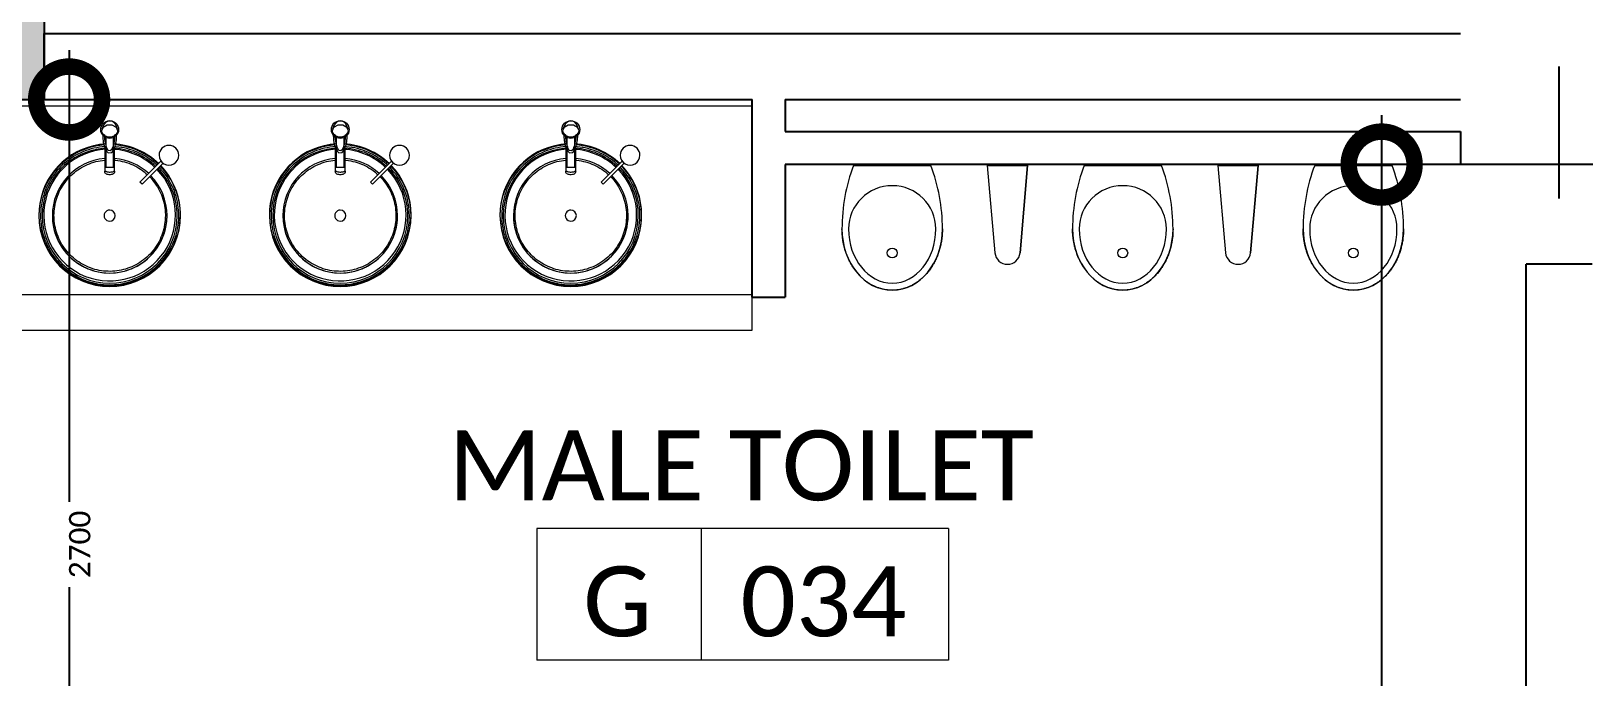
# Model space of a CAD drawing. Header units: metres. Extents: x 22.6 to 101.3, y 9.4 to 67.4.
# Drawn here: x 65.254 to 69.969, y 36.595 to 38.555 of the extents above; entities that cross this region are included whole.
import ezdxf

# ---------------------------------------------------------------- set-up
doc = ezdxf.new("R2010")
doc.units = ezdxf.units.M
doc.linetypes.add('ECG_Line-Ptrn-Sold', pattern=[9144.001000000002, 9144.000000000002, -0.001])
doc.layers.add('00', color=252, linetype='Continuous')
for name, color, linetype, lineweight in [('A-DIM', 7, 'Continuous', 5), ('A-FIXT', 1, 'Continuous', 9), ('A-FURN', 1, 'Continuous', 9), ('A-TEXT', 7, 'ECG_Line-Ptrn-Sold', 13)]:
    doc.layers.add(name, color=color, linetype=linetype, lineweight=lineweight)
doc.styles.add('Calibri', font='calibri.ttf', dxfattribs={"height": 0.2126391096979332})
doc.dimstyles.new('ECG_Dimn-Detl-100', dxfattribs={"dimscale": 0.3048, "dimtxt": 0.25, "dimasz": 1.312335958005249, "dimexe": 0.4921259842519685, "dimexo": 0.0625, "dimgap": 0, "dimtad": 1, "dimdec": 0, "dimlfac": 1000, "dimzin": 0, "dimdsep": 46, "dimtxsty": 'Calibri', "dimblk1": 'DOTSMALL', "dimblk2": 'DOTSMALL', "dimsah": 1, "dimcen": 0.09, "dimdle": 0.4921259842519685, "dimazin": 0, "dimtfac": 1, "dimtdec": 4, "dimtix": 1, "dimtmove": 0, "dimatfit": 3, "dimfxl": 0.4921259842519685, "dimfxlon": 1, "dimtvp": 1, "dimtolj": 1, "dimtzin": 0, "dimarcsym": 2})
doc.dimstyles.new('ECG_Dimn-Detl-100_1', dxfattribs={"dimscale": 0.3048, "dimtxt": 0.25, "dimasz": 1.312335958005249, "dimexe": 0.4921259842519685, "dimexo": 0.0625, "dimgap": 0, "dimtad": 1, "dimdec": 0, "dimlfac": 1000, "dimzin": 0, "dimdsep": 46, "dimtxsty": 'Calibri', "dimblk1": 'DOTSMALL', "dimblk2": 'DOTSMALL', "dimsah": 1, "dimcen": 0.09, "dimdle": 0.4921259842519685, "dimazin": 0, "dimtfac": 1, "dimtdec": 4, "dimtix": 1, "dimtmove": 2, "dimatfit": 3, "dimfxl": 0.4921259842519685, "dimfxlon": 1, "dimtvp": 1, "dimtolj": 1, "dimtzin": 0, "dimarcsym": 2})

# ---------------------------------------------------------------- blocks, each defined once
blk = doc.blocks.new('Urinal _2_ - Urinal _2_-2106171-GROUND FLOOR PLAN')
at = {"layer": 'A-FIXT'}
for p, q in [((0.1174088332648341, 0.002611475412925024), (-0.1174088332648325, 0.00261147541292428)), ((-0.1174088332648325, 0.00261147541292428), (0.1174088332648341, 0.002611475412925018))]:
    blk.add_line(p, q, dxfattribs=at)
blk.add_circle((0, 0.268264751806222), 0.015, dxfattribs=at)
for centre, radius, start, end in [((0.3924339240310579, 0.1949999999999987), 0.5449339240310407, 180.0000000000004, 200.6739359786732), ((0.3924339240310588, 0.1949999999999988), 0.5449339240310414, 180, 200.6739359786728), ((-0.392433924030479, 0.1949999999999931), 0.5449339240304962, 339.3260640213064, 1.323110747488823e-12), ((-0.3924339240304786, 0.1949999999999931), 0.5449339240304958, 339.326064021306, 9.287219669873468e-13)]:
    blk.add_arc(centre, radius, start, end, dxfattribs=at)
for centre, major_axis, ratio, start_param, end_param in [((1.766427004668003e-14, 0.1949999999999963), (0, 0.1861871624625685), 0.8190682858205062, 4.712388980384691, 7.853981633974483), ((1.186077902559646e-14, 0.1949999999999963), (0, 0.165), 0.8030303030303029, 4.712388980384691, 7.853981633974483), ((1.182693942780588e-14, 0.1949999999999963), (0.1325, 0), 0.9877067328131113, 3.141592653589793, 6.283185307179586)]:
    blk.add_ellipse(centre, major_axis=major_axis, ratio=ratio, start_param=start_param, end_param=end_param, dxfattribs=at)
blk.add_open_spline([(-0.1524999999999824, 0.1949999999999954), (-0.1524731734080843, 0.2045525551179899), (-0.1515906849100462, 0.218634631181222), (-0.1487409125496831, 0.2368804620619166), (-0.1457442703831162, 0.2503732145728219), (-0.1418727818853676, 0.2637232760881087), (-0.1372163273787443, 0.2766453358043626), (-0.1318376689581083, 0.2889222786412812), (-0.1256131645505687, 0.3008575174353473), (-0.1186800088544748, 0.3121953509848812), (-0.1111846972758006, 0.3226891541961692), (-0.1029411665329257, 0.3325860214497332), (-0.09408428230445912, 0.3417432209873431), (-0.08483483447770546, 0.3499349983601184), (-0.07501259357145282, 0.3572917616938591), (-0.06469175755584697, 0.3637859119670134), (-0.05483102672740147, 0.3688940344706249), (-0.04544323806158137, 0.3728375760426046), (-0.03651461299882137, 0.3758716833663233), (-0.02745472406006483, 0.3782508203743399), (-0.01839329107278288, 0.3799448628532101), (-0.009263174082325926, 0.380947618731164), (7.6395538749183e-10, 0.3812847181179451), (0.009263171026602596, 0.3809476198186889), (0.01839330176796179, 0.3799448585031112), (0.02745468433526919, 0.378250836687212), (0.03651476120302179, 0.3758716224649365), (0.04544268496977186, 0.3728378033352825), (0.05411095330095742, 0.369196535552995), (0.06257697347041716, 0.3649041809447756), (0.07090741720305155, 0.3599469258665377), (0.07898123503723618, 0.3543927000533568), (0.0866838729678969, 0.3483245431556521), (0.09406251635028325, 0.3416833117833064), (0.101179191859637, 0.3344361134703543), (0.1079296827989863, 0.3266842725087194), (0.1142190410564176, 0.3185418852642482), (0.1200814875520013, 0.3099377430492063), (0.1255708001461488, 0.3008217760025338), (0.1306056478784646, 0.291322852308221), (0.1351162204643748, 0.2815793526061943), (0.1391217337368256, 0.2715126696675857), (0.1426647848984222, 0.2610564942243142), (0.1456909331184112, 0.2503671081966354), (0.1481622585956558, 0.2395716694304688), (0.1500717954439076, 0.2286912408807442), (0.15190915177075, 0.2139412427174838), (0.1524785387264991, 0.2026420440943932), (0.1525000000000177, 0.1949999999999975)], degree=3, knots=[-1, -1, -1, -1, -0.9519230769230769, -0.9278846153846154, -0.9038461538461539, -0.8798076923076923, -0.8557692307692308, -0.8317307692307693, -0.8076923076923077, -0.7836538461538461, -0.7596153846153846, -0.7355769230769231, -0.7115384615384616, -0.6875, -0.6634615384615385, -0.639423076923077, -0.6153846153846154, -0.5961538461538463, -0.576923076923077, -0.5576923076923077, -0.5384615384615385, -0.5192307692307693, -0.5, -0.4807692307692308, -0.4615384615384616, -0.4423076923076923, -0.4230769230769231, -0.4038461538461539, -0.3846153846153846, -0.3653846153846154, -0.3461538461538461, -0.3269230769230769, -0.3076923076923077, -0.2884615384615385, -0.2692307692307693, -0.25, -0.2307692307692308, -0.2115384615384616, -0.1923076923076923, -0.1730769230769231, -0.1538461538461539, -0.1346153846153846, -0.1153846153846154, -0.09615384615384616, -0.07692307692307693, -0.0576923076923077, -0.03846153846153846, 0, 0, 0, 0], dxfattribs=at)
blk = doc.blocks.new('Urinal Screen _1_ - Urinal Screen _1_-2082310-GROUND FLOOR PLAN')
at = {"layer": 'A-FIXT'}
for p, q in [((0.06122043655899886, -8.448588628055874e-05), (-0.06122043655899872, -8.448588628015266e-05)), ((-0.06122043655899872, -8.448588628015266e-05), (-0.0380300440593189, -0.2651518850791901)), ((-0.06122043655899872, -8.448588628015689e-05), (0.06122043655899884, -8.44858862805525e-05)), ((-0.06122043655899872, -8.448588628015655e-05), (-0.03803004405931888, -0.2651518850791904)), ((0.03803004405931902, -0.2651518850791905), (0.06122043655899884, -8.448588628055874e-05)), ((0.06122043655899884, -8.448588628055074e-05), (0.03803004405931903, -0.2651518850791904))]:
    blk.add_line(p, q, dxfattribs=at)
for centre, radius, start, end in [((8.036904475261508e-17, -0.2618246873506086), 0.03817531264939189, 184.9999999999991, 354.9999999999994), ((7.664269937749877e-17, -0.2618246873506086), 0.03817531264939188, 184.9999999999995, 354.9999999999998)]:
    blk.add_arc(centre, radius, start, end, dxfattribs=at)
blk = doc.blocks.new('ECG_Sink with Soap Dispenser - H- HAND RINSE SET-2485049-GROUND FLOOR PLAN')
at = {"layer": 'A-FIXT'}
for p, q in [((0.1109117470175018, 0.3432729530911056), (0.1109117470175018, 0.3382729530910981)), ((0.1112395330064227, 0.3414723850311416), (0.1109117470174298, 0.3432729530910611)), ((0.1109117470175018, 0.3382729530910981), (0.1109117470175018, 0.266853634548604)), ((0.1409117470174298, 0.3432729530910608), (0.1405839610284369, 0.3414723850311412)), ((0.1409117470175037, 0.3382729530910981), (0.1409117470175037, 0.3432729530911056)), ((0.1409117470175037, 0.2668824083737915), (0.1409117470175037, 0.3382729530910981)), ((0.1139117470119175, 0.3289090371359887), (0.1139117470119174, 0.2390958103808844)), ((0.1379117470119172, 0.3289090371359886), (0.1139117470119175, 0.3289090371359887)), ((0.1379117470119171, 0.2390958103808845), (0.1379117470119172, 0.3289090371359886)), ((0.1109117470175018, 0.2468659391849514), (0.1109117470175018, 0.2420808521547701)), ((0.1202220088875589, 0.2765308356771398), (0.1201265945447556, 0.2769300688855854)), ((0.1315489721521166, 0.2766593192270297), (0.1316459634363915, 0.2770539342119105)), ((0.102120333043987, 0.2132386882609348), (0.1075148380215531, 0.2009220232179955)), ((0.1108540622831653, 0.2330057038370106), (0.1108486157797293, 0.2340459281660588)), ((0.1109117470175018, 0.2343601378835165), (0.1109117470175018, 0.2330834791326201)), ((0.1409117470175037, 0.2330838360991022), (0.1409117470175037, 0.2343601378835165)), ((0.1409748782552762, 0.2340459281660588), (0.1409694317518402, 0.2330057038370106)), ((0.1443086560134437, 0.2009220232179955), (0.1497031609910185, 0.2132386882609348))]:
    blk.add_line(p, q, dxfattribs=at)
at = {"layer": 'A-FIXT', "flags": 128}
for points in [[(0.3357706422958641, 0.4759000000000391), (0.335602777563397, 0.4842921174953572), (0.335099451913752, 0.4926708093929165), (0.334261470560611, 0.5010226715730213), (0.3330901740953687, 0.5093343428378314), (0.3315874363425095, 0.5175925262863799), (0.3297556613618763, 0.5257840105868046), (0.3275977796026642, 0.533895691111636), (0.325117243215377, 0.5419145909024519), (0.3223180205290834, 0.549827881430181), (0.3192045897029309, 0.5576229031180686), (0.3157819315620962, 0.5652871855942376), (0.3120555216294769, 0.5728084676417221), (0.3080313213660245, 0.5801747168136867), (0.3037157686337251, 0.5873741486828283), (0.2991157673963296, 0.5943952456939627), (0.2942386766745586, 0.601226775589624), (0.2890922987731632, 0.6078578093792912), (0.2836848667989488, 0.6142777388234567), (0.2780250314895591, 0.6204762934045106), (0.272121847374123, 0.626443556757412), (0.2659847582879391, 0.6321699825337544), (0.2596235822643666, 0.637646409673864), (0.2530484958280708, 0.6428640770625408), (0.2462700177147311, 0.6478146375450322), (0.2392989920433466, 0.6524901712806211), (0.2321465709678987, 0.6568831984127086), (0.2248241968363617, 0.6609866910350326), (0.2173435838853105, 0.6647940844347654), (0.2097166994996831, 0.6682992875946447), (0.2019557450675258, 0.6714966929373739), (0.194073136460342, 0.6743811852964658), (0.1860814841703648, 0.6769481500994874), (0.1779935731364814, 0.6791934807503195), (0.1698223422909962, 0.68111358519893), (0.1615808638601663, 0.6827053916877758), (0.1532823224514032, 0.6839663536660545), (0.1449399939606767, 0.6848944538635883), (0.1365672243339985, 0.6854882075180454), (0.1281774082166526, 0.6857466647502484), (0.119783967524693, 0.6856694120837393), (0.1114003299727537, 0.6852565731063257), (0.1030399075924688, 0.6845088082722879), (0.09471607527620529, 0.6834273138458645), (0.08644214937999817, 0.6820138199874108), (0.07823136642027963, 0.6802705879855812), (0.0700968618982477, 0.6782004066397128), (0.06205164928586803, 0.6758065877983442), (0.05410859920710357, 0.6730929610609535), (0.04628041884763793, 0.6700638676514519), (0.03857963162613282, 0.666724153473133), (0.03101855715941024, 0.6630791613562362), (0.02360929155364697, 0.6591347225105911), (0.01636368805326181, 0.6548971471969158), (0.009293338078222815, 0.650373214631758), (0.002409552680216302, 0.6455701621421477), (-0.004276655552582679, 0.6404956735874864), (-0.01075459011330806, 0.6351578670669522), (-0.01701388768856218, 0.6295652819323103), (-0.02304453473744936, 0.623726865126756), (-0.02883688351118305, 0.6176519568717155), (-0.03438166748735562, 0.6113502757244836), (-0.03967001619442397, 0.6048319030306084), (-0.04469346940257069, 0.5981072667958928), (-0.04944399065829571, 0.591187125003805), (-0.05391398014095117, 0.5840825484049768), (-0.05809628682093967, 0.576804902806418), (-0.06198421989974638, 0.5693658308885926), (-0.06557155951381204, 0.5617772335796614), (-0.0688525666850163, 0.554051251016504), (-0.07182199250181438, 0.5462002431230986), (-0.07447508651632591, 0.538236769837281), (-0.07680760434408693, 0.5301735710175302), (-0.07881581445416395, 0.522023546061893), (-0.08049650413876662, 0.513799733271725), (-0.08184698465293343, 0.5055152889931563), (-0.08286509551593135, 0.4971834665698026), (-0.08354920796755105, 0.4888175951401572), (-0.08389822757382306, 0.4804310583139011), (-0.08394714826085858, 0.4759000000000477)], [(-0.04314993230852356, 0.4759000000000477), (-0.04301470099734584, 0.4826606639927569), (-0.04260922340506316, 0.4894105123652948), (-0.04193414820933397, 0.4961387468001304), (-0.04099055538644816, 0.5028346035574559), (-0.03977995448364286, 0.5094873706948275), (-0.03830428220411816, 0.5160864052040223), (-0.03656589930872035, 0.5226211500375219), (-0.03456758683925657, 0.5290811509976181), (-0.03231254166938359, 0.5354560734608109), (-0.02980437139033031, 0.5417357189111014), (-0.02704708853947589, 0.5479100412553259), (-0.02404510418122595, 0.5539691628948705), (-0.02080322085013218, 0.559903390527648), (-0.01732662486797594, 0.5657032306553529), (-0.01362087804670182, 0.5713594047710016), (-0.009691908790697585, 0.576862864202616), (-0.005546002612628104, 0.5822048045890947), (-0.001189792077983134, 0.5873766799653777), (0.00336975380566912, 0.5923702164341462), (0.008125340737561442, 0.5971774254022624), (0.01306936079308496, 0.6017906163608795), (0.01819390459479119, 0.6062024091885536), (0.0234907739657984, 0.6104057459579005), (0.02895149504506246, 0.6143939022267284), (0.03456733184371249, 0.6181604977957864), (0.04032930022087183, 0.6216995069156617), (0.04622818225630226, 0.6250052679267141), (0.0522545409970965, 0.6280724923164976), (0.05839873555482109, 0.630896273180322), (0.0646509365288709, 0.6334720930711565), (0.07100114173143245, 0.6357958312266668), (0.07743919218881222, 0.6378637701615033), (0.08395478839366095, 0.6396726016145104), (0.09053750678196651, 0.6412194318412275), (0.09717681640854064, 0.6425017862432665), (0.1038620957943004, 0.6435176133271353), (0.1105826499183508, 0.6442652879861926), (0.1173277273277267, 0.6447436141004894), (0.1240865373374384, 0.644951826450274), (0.1308482672932791, 0.6448895919402029), (0.1376020998697524, 0.644557010132216), (0.1443372303754675, 0.6439546130862682), (0.1510428840383749, 0.6430833645091181), (0.1577083332430708, 0.6419446582126278), (0.1643229146927082, 0.6405403158839759), (0.1708760464680171, 0.6388725841712971), (0.1773572449560701, 0.6369441310895866), (0.1837561416218843, 0.6347580417523834), (0.1900624995958145, 0.6323178134362707), (0.1962662300503767, 0.6296273499860214), (0.2023574083402437, 0.62669095556921), (0.2083262898795296, 0.623513327790511), (0.2141633257310731, 0.6200995501765243), (0.2198591778826705, 0.6164550840431646), (0.225404734185937, 0.6125857597588302), (0.2307911229337696, 0.6084977674169493), (0.2360097270532088, 0.6041976469332291), (0.2410521978909091, 0.5996922775831155), (0.2459104685691962, 0.5949888669964751), (0.2505767668913656, 0.5900949396269147), (0.2550436277755266, 0.5850183247142317), (0.2593039051971284, 0.5797671437593573), (0.263350783621126, 0.5743497975315979), (0.2671777889053261, 0.5687749526292829), (0.2707787986576471, 0.5630515276150461), (0.2741480520306616, 0.5571886787479512), (0.2772801589377217, 0.5511957853355222), (0.2801701086759175, 0.5450824347287909), (0.2828132779421517, 0.5388584069846374), (0.2852054382294434, 0.5325336592197099), (0.287342762591642, 0.5261183096812424), (0.2892218317657069, 0.5196226215599498), (0.2908396396417889, 0.5130569865711536), (0.2921935980724252, 0.5064319083302518), (0.2932815410129381, 0.4997579855491411), (0.294101727986714, 0.4930458950805887), (0.2946528468695491, 0.4863063748375015), (0.294934015988809, 0.4795502066145734), (0.2949734263435204, 0.4759000000000391)], [(-0.08394714826085858, 0.4759000000000477), (-0.08377928352839152, 0.4675078825047209), (-0.08327595787874646, 0.4591291906071616), (-0.08243797652560547, 0.4507773284270569), (-0.08126668006036317, 0.4424656571622467), (-0.07976394230750396, 0.4342074737136983), (-0.07793216732686208, 0.4260159894132736), (-0.07577428556765868, 0.4179043088884422), (-0.0732937491803715, 0.4098854090976263), (-0.07049452649406925, 0.4019721185698972), (-0.06738109566793407, 0.3941770968820182), (-0.06395843752709934, 0.3865128144058405), (-0.06023202759448007, 0.378991532358356), (-0.05620782733101894, 0.3716252831864001), (-0.05189227459871959, 0.3644258513172499), (-0.0472922733613327, 0.3574047543061154), (-0.04241518263955311, 0.3505732244104542), (-0.0372688047381577, 0.343942190620787), (-0.03186137276395191, 0.3375222611766214), (-0.0262015374545623, 0.3313237065955676), (-0.02383384243486239, 0.3289303101766898)], [(0.005299308952487059, 0.3574547875310994), (0.001246727143639919, 0.3617050603731635), (-0.003220133740512438, 0.3667816752858465), (-0.007480411162122914, 0.3720328562407295), (-0.01152728958612051, 0.3774502024684803), (-0.0153542948703119, 0.3830250473707953), (-0.01895530462264164, 0.3887484723850408), (-0.0223245579956561, 0.3946113212521357), (-0.0254566649027249, 0.4006042146645561), (-0.02834661464091194, 0.4067175652712872), (-0.03098978390713746, 0.4129415930154495), (-0.03338194419443785, 0.4192663407803683), (-0.03551926855664517, 0.4256816903188357), (-0.03739833773070141, 0.4321773784401284), (-0.03901614560678338, 0.4387430134289246), (-0.04037010403741965, 0.4453680916698264), (-0.0414580469779326, 0.452042014450937), (-0.04227823395169988, 0.4587541049194894), (-0.04282935283454363, 0.4654936251625767), (-0.04311052195380349, 0.4722497933855048), (-0.04314993230852356, 0.4759000000000477)], [(0.1408890103293849, 0.2665850926662199), (0.1487835864425367, 0.2672911917277903), (0.1571074187588002, 0.2683726861542136), (0.1653813446550073, 0.2697861800126674), (0.1735921276147259, 0.271529412014497), (0.1817266321367491, 0.2735995933603653), (0.1897718447491375, 0.275993412201734), (0.1977148948279019, 0.2787070389391247), (0.2055430751873676, 0.2817361323486263), (0.2132438624088727, 0.2850758465269452), (0.2208049368755953, 0.2887208386438506), (0.2282142024813585, 0.2926652774894957), (0.2354598059817437, 0.2969028528031624), (0.2425301559567827, 0.3014267853683288), (0.2494139413547892, 0.3062298378579305), (0.2561001495875882, 0.3113043264125918), (0.2625780841483136, 0.316642132933126), (0.268837381723559, 0.3222347180677679), (0.2748680287724635, 0.3280731348733221), (0.2806603775461972, 0.3341480431283713), (0.2862051615223611, 0.3404497242755945), (0.2914935102294208, 0.3469680969694698), (0.2965169634375762, 0.3536927332041854), (0.3012674846932926, 0.3606128749962819), (0.3057374741759567, 0.3677174515951014), (0.3099197808559452, 0.3749950971936688), (0.3138077139347432, 0.3824341691114856), (0.3173950535488089, 0.3900227664204168), (0.3206760607200218, 0.3977487489835742), (0.3236454865368199, 0.4055997568769796), (0.3262985805513228, 0.4135632301627972), (0.3286310983790924, 0.421626428982548), (0.3306393084891608, 0.4297764539381851), (0.3323199981737721, 0.4380002667283618), (0.3336704786879389, 0.4462847110069219), (0.3346885895509282, 0.4546165334302755), (0.3353727020025566, 0.462982404859921), (0.3357217216088199, 0.4713689416861771), (0.3357706422958641, 0.4759000000000391)], [(0.2949734263435204, 0.4759000000000391), (0.2948381950323514, 0.4691393360073213), (0.2944327174400687, 0.462389487634792), (0.2937576422443395, 0.4556612531999478), (0.2928140494214537, 0.4489653964426222), (0.2916034485186484, 0.4423126293052507), (0.2901277762391237, 0.4357135947960646), (0.2883893933437259, 0.4291788499625563), (0.2863910808742621, 0.42271884900246), (0.2841360357043805, 0.4163439265392673), (0.2816278654253271, 0.4100642810889768), (0.27887058257449, 0.4038899587447523), (0.2758685982162228, 0.3978308371052076), (0.2726267148851377, 0.3918966094724301), (0.2691501189029901, 0.386096769344734), (0.2654443720817073, 0.3804405952290766), (0.2615154028257031, 0.3749371357974708), (0.2573694966476336, 0.3695951954109921), (0.2530132861129886, 0.3644233200347005), (0.2484537402293364, 0.3594297835659406), (0.2436981532974354, 0.3546225745978158), (0.2387541332419292, 0.3500093836391987), (0.2336295894402143, 0.3455975908115245), (0.2283327200691985, 0.3413942540421777), (0.2228719989899517, 0.3374060977733497), (0.217256162191293, 0.3336395022042918), (0.211494193814125, 0.3301004930844165), (0.2055953117786946, 0.3267947320733727), (0.199568953037909, 0.3237275076835806), (0.1934247584801844, 0.3209037268197648), (0.1871725575061346, 0.3183279069289217), (0.1808223523035731, 0.3160041687734114), (0.1743843018461933, 0.3139362298385749), (0.1678687056413446, 0.3121273983855677), (0.161285987253039, 0.3105805681588506), (0.1546466776264649, 0.3092982137568117), (0.1479613982407051, 0.3082823866729428), (0.1412408441166547, 0.3075347120138855)], [(0.1110809037497975, 0.3075238785822567), (0.107486263659538, 0.3078453869138186), (0.1007806099966306, 0.3087166354909601), (0.09411516079193469, 0.3098553417874503), (0.08750057934229734, 0.3112596841161023), (0.08094744756698842, 0.312927415828781), (0.07446624907892672, 0.3148558689104916), (0.06806735241312117, 0.3170419582476948), (0.06176099443919097, 0.3194821865638074), (0.05555726398462019, 0.3221726500140567), (0.04946608569476178, 0.3251090444308682), (0.04349720415547595, 0.3282866722095671), (0.03766016830393237, 0.3317004498235625), (0.03196431615233503, 0.3353449159569136), (0.02641875984906849, 0.339214240241248), (0.02103237110124456, 0.3433022325831289), (0.0158137669817967, 0.3476023530668491), (0.01077129614409639, 0.3521077224169627)], [(0.1109117470174298, 0.3432729530910611), (0.1112395330064228, 0.3450735211509807), (0.1122085651527908, 0.3467953957465976), (0.1137764921018057, 0.3483633226956124), (0.115874787922047, 0.3497087760666049), (0.1184117470174299, 0.350772953091061), (0.1212764921018057, 0.3515093441265243), (0.1243438200684151, 0.3518857653511488), (0.1274796739664447, 0.3518857653511487), (0.1305470019330541, 0.3515093441265242), (0.1334117470174299, 0.3507729530910609), (0.1359487061128128, 0.3497087760666047), (0.1380470019330541, 0.3483633226956122), (0.1396149288820689, 0.3467953957465973), (0.1405839610284369, 0.3450735211509804), (0.1409117470174298, 0.3432729530910609)], [(-0.01788151622727232, 0.3231013287836513), (-0.01416126425292491, 0.3196300174663238), (-0.0078000882293524, 0.3141535903262229), (-0.001225001793056595, 0.3089359229375374), (0.005553476320274399, 0.3039853624550459), (0.01252450199165892, 0.2993098287194657), (0.01967692306710683, 0.2949168015873695), (0.02699929719863515, 0.2908133089650456), (0.03447991014969505, 0.2870059155653127), (0.04210679453532239, 0.2835007124054334), (0.04986774896747977, 0.2803033070627043), (0.05775035757466349, 0.2774188147036123), (0.06574200986463206, 0.2748518499005908), (0.0738299208985241, 0.2726065192497586), (0.08200115174400927, 0.2706864148011482), (0.09024263017483058, 0.2690946083123024), (0.09854117158361093, 0.2678336463340237), (0.1068835000743201, 0.2669055461364899), (0.1109117470175018, 0.2666198836316973)], [(0.1371816558103775, 0.278619848012946), (0.1300924441004133, 0.2851716982283137), (0.1198373116728577, 0.2843504372215511), (0.1146957146676258, 0.27875465419858)], [(0.1147081728851771, 0.2787761020625816), (0.1127842201788893, 0.2743244360722968), (0.1110629366912856, 0.2698071171331787), (0.1095472288058786, 0.2652314480574861), (0.1082396643322665, 0.2606048466632684), (0.107142465205356, 0.2559348325653626), (0.1062575009196703, 0.2512290132475204), (0.105586282814557, 0.2464950694666253), (0.1051299593197516, 0.2417407400644405), (0.1048893122584777, 0.2369738062859613), (0.104848615779722, 0.2340459281660588)], [(0.1413098829045135, 0.2329481225132174), (0.1313865078297068, 0.2363307284493444), (0.1204866498824065, 0.2363387156599525), (0.1105136111303447, 0.2329481225132176)], [(0.1108486157797293, 0.2340459281660588), (0.1109505411061627, 0.2385450489104348), (0.1112561665044289, 0.243037155455247), (0.1117650401534332, 0.2475152409571425), (0.1124764087715921, 0.2519723133968556), (0.1133892172926052, 0.2564014032635362), (0.1145021084997236, 0.2607955715478769), (0.1158134226992957, 0.2651479181183679), (0.1173211975288051, 0.2694515905333921), (0.1190231680023077, 0.2736997933184165), (0.1201625452747697, 0.2762761376956938)], [(0.1167155466764094, 0.2791438574560036), (0.1160445004376919, 0.2792431572499864), (0.115467880609378, 0.2792255342417132), (0.1150251211509798, 0.2790920272609139), (0.1147466375334325, 0.2788516241480344), (0.1146516230778352, 0.2785206971060071)], [(0.1146516230778352, 0.2785206971060071), (0.1147466375334325, 0.2781218871613466), (0.1150251211509797, 0.2776825169420565), (0.1154678806093779, 0.2772326581311889), (0.1160445004376918, 0.2768030131148576), (0.1167155466764093, 0.2764227850986933), (0.1174353590799041, 0.2761177051907337), (0.1181551831028226, 0.2759083581353853), (0.118826383176336, 0.2758089006911296), (0.1194035201953778, 0.2758262019918553), (0.1198471828367192, 0.2759593755761938)], [(0.1201866478358173, 0.2763199168418178), (0.124271539857404, 0.27966613214031), (0.1300614979591709, 0.2784629753316111), (0.1315946140996694, 0.2764323917453293)], [(0.1316041420531958, 0.2763998666344373), (0.1334296850650107, 0.2721909035470196), (0.1350626490795355, 0.2679221344777439), (0.1365005746372459, 0.263600313136916), (0.1377413046979893, 0.2592322564180766), (0.1387829848952083, 0.2548248348176771), (0.1396240634844647, 0.2503849633257755), (0.1402632910920417, 0.2459195927739635), (0.1406997203641116, 0.241435701602994), (0.1409327056074585, 0.236940287989497), (0.1409748782552762, 0.2340459281660588)], [(0.1372271314419296, 0.278392852065209), (0.1371301617376815, 0.2779982660790778), (0.1368459966232261, 0.2775715538622203), (0.1363943301646315, 0.2771419824142591), (0.1358062740944999, 0.2767388763938379), (0.1351220442425509, 0.2763895892216846), (0.1343881349549543, 0.2761177051907333), (0.1336542249242139, 0.2759415584843022), (0.1329699854561296, 0.2758730981473711), (0.1323818982609713, 0.2759171091297466), (0.1319301798406076, 0.276070819064179)], [(0.1351220442425509, 0.2791106795293448), (0.1358062740945, 0.2791791280390731), (0.1363943301646316, 0.2791350920323049), (0.1368459966232261, 0.2789813542407659), (0.1371301617376815, 0.2787282058110658), (0.1372271314419296, 0.278392852065209)], [(0.1469748782552749, 0.2340459281660588), (0.1468667988050367, 0.2388167318365666), (0.1465427458361244, 0.2435797198050654), (0.146003274878529, 0.2483270927379752), (0.1452493097783753, 0.2530510838890861), (0.1442821396907394, 0.2577439750260045), (0.1431034149635752, 0.2623981119343498), (0.1417151419999257, 0.2670059193875524), (0.1401196772008148, 0.2715599154921576), (0.1383197201017412, 0.276052725342624), (0.1371725806854713, 0.2786509705347311)], [(0.106553219781486, 0.2301574739540231), (0.102421809373387, 0.2249287067603135), (0.100911747017429, 0.2187676423391343)], [(0.100911747017429, 0.2187676423391343), (0.1056863221580552, 0.2081875077978697), (0.1181863221580551, 0.2016486250458213), (0.1336371718768025, 0.2016486250458212), (0.1461371718768026, 0.2081875077978693), (0.150911747017429, 0.2187676423391337)], [(0.104848615779722, 0.2340459281660588), (0.1049566952299601, 0.2292751244955509), (0.1050113763935197, 0.2281919604082818)], [(0.150911747017429, 0.2187676423391338), (0.1493895904505069, 0.2249525583314663), (0.1452702742533722, 0.2301574739540228)], [(0.1468121176414859, 0.2281919604082818), (0.146969297974347, 0.2329616741089269), (0.1469748782552749, 0.2340459281660588)]]:
    blk.add_lwpolyline(points, dxfattribs=at)
at = {"layer": 'A-FIXT'}
blk.add_circle((0.1259117470119172, 0.2149090371359887), 0.02699999999999999, dxfattribs=at)
for centre, radius, start, end in [((0.12591174701743, 0.4758999999999986), 0.2150000000000002, 359.9999999999991, 179.9999999999989), ((0.125911747016691, 0.4732090371360477), 0.2150000000000002, 273.1995666537768, 223.8806055843477), ((0.12591174701743, 0.4758999999999983), 0.2050000000000002, 359.9999999999991, 179.9999999999988), ((0.126067997016691, 0.4739902871360476), 0.2000000000000003, 273.3949706981916, 223.7966390874988), ((0.12591174701743, 0.4758999999999983), 0.1740616793260247, 359.9999999999991, 179.9999999999992), ((0.12591174701743, 0.4758999999999986), 0.1740616793260241, 2.162777183395192e-13, 180.0000000000001), ((0.12591174701743, 0.4758999999999986), 0.2150000000000002, 179.9999999999996, 224.483291871167), ((0.12591174701743, 0.4758999999999983), 0.2050000000000001, 179.9999999999992, 224.4677034055465), ((0.12591174701743, 0.4758999999999983), 0.1740616793260247, 179.9999999999996, 224.3903711598145), ((0.12591174701743, 0.4758999999999986), 0.1740616793260245, 179.9999999999999, 224.3903711598152), ((0.1259201632932669, 0.475802784468097), 0.01680563894266027, 89.99999999999972, 269.9999999999994), ((0.1259201632932669, 0.475802784468097), 0.01680563894265998, 269.9999999999992, 89.99999999999977), ((0.12591174701743, 0.4758999999999983), 0.205, 274.1929717546315, 359.9999999999987), ((0.12591174701743, 0.4758999999999983), 0.1740616793260246, 274.9943976584981, 359.9999999999991), ((0.12591174701743, 0.4758999999999986), 0.1740616793260242, 274.9943976584976, 359.9999999999995), ((0.12591174701743, 0.4758999999999986), 0.215, 274.3633122563529, 359.9999999999991), ((0.12591174701743, 0.4758999999999983), 0.1740616793260244, 227.0756789270958, 265.0557455046805), ((0.12591174701743, 0.4758999999999986), 0.1740616793260243, 227.0756789270965, 265.0557455046811), ((0.125911747016691, 0.4732090371360477), 0.2150000000000001, 226.2792110466587, 266.8004333436746), ((0.12591174701743, 0.4758999999999986), 0.2149999999999998, 226.7205196361388, 265.7381384066767), ((0.12591174701743, 0.4758999999999983), 0.2049999999999999, 226.7935965425272, 265.8367297754407), ((0.126536747016691, 0.4744590371360476), 0.2000000000000001, 226.3751696587582, 266.3807975853472), ((0.125911747017429, 0.2087676423391341), 0.02, 194.9661285106338, 346.6222710303052)]:
    blk.add_arc(centre, radius, start, end, dxfattribs=at)
for points, knots in [([(0.1409117470174298, 0.3382729530910609), (0.1409117470174298, 0.3386615527624664), (0.1406916098289923, 0.3394166345768483), (0.1397155112430037, 0.3405169460903876), (0.1381359184914057, 0.3415143609626575), (0.1353184623557954, 0.3426575211635844), (0.130684838033004, 0.3436344856296781), (0.1245636124870827, 0.3438690987147847), (0.1189475081418448, 0.3432611091821705), (0.1152520593101376, 0.3422247831288587), (0.1133257084930586, 0.3412858619330007), (0.1124398236963697, 0.3406959596588055), (0.1117045964842395, 0.3400868803098813), (0.1110801224595731, 0.3392749508368751), (0.1109117470174298, 0.3386129778035409), (0.1109117470174298, 0.3382729530910611)], [0, 0, 0, 0, 0.06666666666666667, 0.1333333333333333, 0.2, 0.2666666666666667, 0.4, 0.5333333333333333, 0.6499999999999999, 0.7666666666666666, 0.825, 0.8541666666666666, 0.8833333333333333, 0.9416666666666667, 1, 1, 1, 1]), ([(0.1105136111303447, 0.2329481225132176), (0.1104473842903068, 0.2326620406461934), (0.1103257771838266, 0.2322412250519735), (0.1101513937620463, 0.2317598730408817), (0.110040459030413, 0.2314890117450545), (0.109949038157195, 0.2312902488985396), (0.1098511295516659, 0.2310933781281872), (0.1097474437555306, 0.2308981731175614), (0.1096353071260663, 0.2307078726367423), (0.1095118873420858, 0.230527654323909), (0.1093783709806864, 0.2303514752583253), (0.1092363604993529, 0.2301782721226822), (0.1090827834985411, 0.230017068493394), (0.1089170221127788, 0.2298789169069508), (0.1087333151973329, 0.2297566671658179), (0.1085345123382168, 0.2296454211838978), (0.1083269384027583, 0.22955892204977), (0.1081203017170276, 0.2295073493496478), (0.1079073014908097, 0.2294964955045339), (0.1076087979436278, 0.2295244571305565), (0.1072498093532027, 0.2296261003822411), (0.1068827973810507, 0.2298330857404345), (0.1066584575452898, 0.2300386839105948), (0.106553219781486, 0.230157473954023)], [0, 0, 0, 0, 0.1428571428571428, 0.2142857142857143, 0.25, 0.2857142857142857, 0.3214285714285714, 0.3571428571428571, 0.3928571428571428, 0.4285714285714285, 0.4642857142857143, 0.5, 0.5357142857142857, 0.5714285714285714, 0.6071428571428571, 0.6428571428571428, 0.6785714285714286, 0.7142857142857143, 0.75, 0.7857142857142857, 0.8571428571428571, 0.9285714285714286, 1, 1, 1, 1]), ([(0.1452702742533722, 0.2301574739540228), (0.1451644984483539, 0.2300381904976509), (0.1449391285223122, 0.2298319084138236), (0.1445708908769878, 0.2296245938420742), (0.1442106933962833, 0.2295237869925029), (0.1439114645831611, 0.2294967612608041), (0.1436982367986166, 0.2295081607861473), (0.1434918933446152, 0.2295601108998078), (0.1432848905675724, 0.2296472275449349), (0.1431035072852622, 0.2297489498534403), (0.1429489347025919, 0.2298514231903367), (0.1427779266889308, 0.2299800507122184), (0.1426091906409006, 0.2301511575888583), (0.1424441091809427, 0.2303526906219442), (0.1423110332951177, 0.2305284993097788), (0.1421879361187336, 0.2307083284886475), (0.1420760604069039, 0.2308981473621993), (0.1419725488667815, 0.2310929596311278), (0.1418747471400672, 0.231289622090147), (0.141783289178231, 0.231488544660845), (0.1416721251139696, 0.231759953592605), (0.1414973717956015, 0.2322421442225429), (0.1413759422582165, 0.2326625006786337), (0.1413098829045135, 0.2329481225132174)], [0, 0, 0, 0, 0.07142857142857142, 0.1428571428571428, 0.2142857142857143, 0.25, 0.2857142857142857, 0.3214285714285714, 0.3571428571428571, 0.3928571428571428, 0.4196428571428571, 0.4464285714285714, 0.5, 0.5357142857142857, 0.5714285714285714, 0.6071428571428571, 0.6428571428571428, 0.6785714285714286, 0.7142857142857143, 0.75, 0.7857142857142857, 0.8571428571428571, 1, 1, 1, 1])]:
    blk.add_open_spline(points, degree=3, knots=knots, dxfattribs=at)
blk = doc.blocks.new('Soap Dispenser1 - G-Soap Dispenser 2-2485012-GROUND FLOOR PLAN')
at = {"layer": 'A-FURN'}
for p, q in [((0.02769135933355988, 0.3784296701668517), (-0.03618825722889785, 0.3145500536070188)), ((0.02769135933348674, 0.3784296701668035), (0.03405532036403497, 0.3720657091359939)), ((-0.02982429619834466, 0.3081860925762058), (0.03405532036410441, 0.3720657091360386))]:
    blk.add_line(p, q, dxfattribs=at)
for radius, start, end in [(0.03000000000000002, 359.9999999999996, 179.9999999999999), (0.03000000000000005, 179.9999999999998, 359.9999999999989)]:
    blk.add_arc((-0.05397947389530607, 0.2903948759108588), radius, start, end, dxfattribs=at)
blk.add_open_spline([(-0.0344199487723926, 0.3131418948242495), (-0.03459211969174031, 0.3132899747433166), (-0.03496031027904261, 0.313598823650583), (-0.03545912973996553, 0.3139983219179732), (-0.03601263613739227, 0.3144227577406716), (-0.03618218581411515, 0.3145455817766186), (-0.03618825722896104, 0.3145500536069795)], degree=3, knots=[0.6666666666666667, 0.6666666666666667, 0.6666666666666667, 0.6666666666666667, 0.7222222222222222, 0.7916666666666667, 0.8611111111111112, 1, 1, 1, 1], dxfattribs=at)
blk.add_open_spline([(-0.02982429619841915, 0.3081860925761635), (-0.02982612976519272, 0.3081885820141861), (-0.0298555055755375, 0.3082285205052394), (-0.02997362240391991, 0.3083877346456017), (-0.03017934368289623, 0.308659754963961), (-0.03045626933452483, 0.3090159611873687), (-0.03080930579614458, 0.3094544083065871), (-0.03108577228216257, 0.3097838104307797), (-0.0312338787772234, 0.3099560083608028)], degree=3, dxfattribs=at)
blk = doc.blocks.new('ECG_Counter Top-02 - 600mm x 2400mm Long-2636037-GROUND FLOOR PLAN')
at = {"layer": 'A-FURN'}
for p, q in [((2.126754192609036, 0.8499999999989765), (-1.116110303800327, 0.8499999999989765)), ((-1.116110303800327, 0.8499999999989765), (-1.116110303800327, 0.1499999999999943)), ((2.126754192609036, 0.1499999999999944), (2.126754192609036, 0.8499999999989765)), ((2.126754192609033, 0.7415999999999933), (-1.116110303800322, 0.7415999999999933)), ((-1.116110303800322, 0.7415999999999933), (-1.116110303800322, 0.1500000000000154)), ((2.126754192609033, 0.1500000000000154), (2.126754192609033, 0.7415999999999933)), ((2.126754192609036, 0.1690499999997921), (-1.116110303800327, 0.1690499999997921))]:
    blk.add_line(p, q, dxfattribs=at)
blk = doc.blocks.new('ECG_G-Tag-Room - ECG_G-Tag-Room-Engl-1568319-GROUND FLOOR PLAN')
at = {"layer": 'A-TEXT'}
for p, q in [((-0.006249999999999996, 0), (-0.006249999999999996, -0.004)), ((0.00625, 0), (-0.006249999999999996, 0)), ((-0.001249999999999994, -0.004), (-0.001249999999999987, 0)), ((0.00625, 0), (0.00625, -0.004)), ((0.006250000000000001, -0.004), (-0.006249999999999996, -0.004))]:
    blk.add_line(p, q, dxfattribs=at)
blk = doc.blocks.new('_DotSmall')
at = {"color": 0, "linetype": 'ByBlock', "const_width": 0.5}
blk.add_lwpolyline([(-0.0625, 0, 1), (0.0625, 0, 1)], format="xyb", close=True, dxfattribs=at)

msp = doc.modelspace()

# ---------------------------------------------------------------- hatches: boundary and pattern name
at = {"layer": '00'}
msp.add_hatch(color=252, dxfattribs=at).paths.add_polyline_path([(64.19393060839778, 38.34732717912517), (65.29393060839773, 38.34732717912517), (65.29393060839773, 38.64732717912517), (65.19393060839776, 38.64732717912517), (65.19393060839776, 38.49732717912518), (61.59393060839781, 38.49732717912518), (61.59393060839781, 38.64732717912517), (61.49393060839777, 38.64732717912517), (61.49393060839777, 38.34732717912517), (63.89393060839777, 38.34732717912517)], flags=0)

# ---------------------------------------------------------------- linework, layer by layer
at = {"layer": '00', "color": 252}
for p, q in [((65.29393060839769, 42.34732717912514), (65.29393060839769, 38.34732717912512)), ((65.29393060839769, 38.54732717912513), (69.59393060839771, 38.54732717912512)), ((65.29393060839769, 38.34732717912513), (65.29393060839769, 38.54732717912513)), ((69.89393060839936, 38.04732717912512), (69.89393060839936, 38.44732717912512)), ((64.19393060839771, 38.34732717912512), (67.44393060839771, 38.34732717912513)), ((67.44393060839771, 37.74732717912512), (67.44393060839771, 38.34732717912513)), ((67.54393060839772, 38.34732717912512), (69.59393060839771, 38.34732717912512)), ((67.54393060839772, 38.34732717912512), (67.54393060839772, 38.24993865453804)), ((67.54393060839772, 38.24993865453804), (69.59393060839771, 38.24993865453804)), ((69.59393060839771, 38.24993865453804), (69.59393060839771, 38.14993865453804)), ((67.54393060839772, 38.14993865453805), (67.54393060839772, 37.74732717912512)), ((69.59393060839771, 38.14993865453804), (67.54393060839772, 38.14993865453805)), ((69.79393060839772, 33.89732717912518), (69.79393060839773, 37.84732717912512)), ((69.99393060839772, 37.84732717912512), (69.79393060839773, 37.84732717912512)), ((67.44393060839771, 37.74732717912512), (67.54393060839772, 37.74732717912512))]:
    msp.add_line(p, q, dxfattribs=at)

# ---------------------------------------------------------------- block references
at = {"layer": '00', "color": 252, "rotation": 180}
for name, p in [('ECG_Counter Top-02 - 600mm x 2400mm Long-2636037-GROUND FLOOR PLAN', (66.32773762352197, 38.4973271791251)), ('ECG_Sink with Soap Dispenser - H- HAND RINSE SET-2485049-GROUND FLOOR PLAN', (65.6189306083977, 38.47091049272569)), ('ECG_Sink with Soap Dispenser - H- HAND RINSE SET-2485049-GROUND FLOOR PLAN', (66.31893060839771, 38.47091049272568)), ('ECG_Sink with Soap Dispenser - H- HAND RINSE SET-2485049-GROUND FLOOR PLAN', (67.0189306083977, 38.47091049272568)), ('Soap Dispenser1 - G-Soap Dispenser 2-2485012-GROUND FLOOR PLAN', (65.61893060839772, 38.46841151497807)), ('Soap Dispenser1 - G-Soap Dispenser 2-2485012-GROUND FLOOR PLAN', (66.31893060839771, 38.46841151497806)), ('Soap Dispenser1 - G-Soap Dispenser 2-2485012-GROUND FLOOR PLAN', (67.01893060839771, 38.46841151497806)), ('Urinal _2_ - Urinal _2_-2106171-GROUND FLOOR PLAN', (67.86881364248812, 38.14993865453804)), ('Urinal _2_ - Urinal _2_-2106171-GROUND FLOOR PLAN', (68.56881364248811, 38.14993865453804)), ('Urinal _2_ - Urinal _2_-2106171-GROUND FLOOR PLAN', (69.26881364248811, 38.14993865453804))]:
    msp.add_blockref(name, p, dxfattribs=at)
at = {"layer": '00', "color": 252}
for p in [(68.21881364248812, 38.14732717912511), (68.91881364248812, 38.14732717912511)]:
    msp.add_blockref('Urinal Screen _1_ - Urinal Screen _1_-2082310-GROUND FLOOR PLAN', p, dxfattribs=at)
at = {"layer": '00', "color": 252, "xscale": 99.99999999999993, "yscale": 99.99999999999993, "zscale": 99.99999999999993}
msp.add_blockref('ECG_G-Tag-Room - ECG_G-Tag-Room-Engl-1568319-GROUND FLOOR PLAN', (67.41519055104438, 37.04593203254201), dxfattribs=at)

# ---------------------------------------------------------------- texts
at = {"layer": '00', "color": 252, "char_height": 0.212639109697933, "attachment_point": 2, "line_spacing_factor": 1.156427148766662, "style": 'Calibri'}
for s, insert, width in [('MALE TOILET', (67.41034252963114, 37.34355734765779), 2.153999999999998), ('\\fCalibri|b0|i0|c178|p34|;G', (67.03482402761247, 36.93101761087766), 0.2549999999999997), ('034', (67.66034252963114, 36.93101761087766), 0.6119999999999993)]:
    msp.add_mtext(s, dxfattribs=dict(at, insert=insert, width=width))

# ---------------------------------------------------------------- dimensions: what is measured, and where the dimension line sits
at = {"layer": 'A-DIM'}
msp.add_linear_dim(base=(65.36986873383466, 35.64732717912519), p1=(65.21986873383466, 38.34732717912512), p2=(65.51986873383467, 35.64732717912519), angle=89.99999999999991, dimstyle='ECG_Dimn-Detl-100', override={"dimpost": '<>', "dimfxl": 2.716615541441151}, dxfattribs=at).render()
msp.add_linear_dim(base=(69.35471940821806, 33.89732717912518), p1=(69.50471940821808, 38.14993865453803), p2=(69.50471940821807, 33.89732717912518), angle=89.99999999999991, location=(69.20187249187066, 35.96223570126546), text_rotation=89.99999999999991, dimstyle='ECG_Dimn-Detl-100_1', override={"dimpost": '<>', "dimfxl": 4.252611475412849}, dxfattribs=at).render()

doc.saveas('drawing.dxf')
